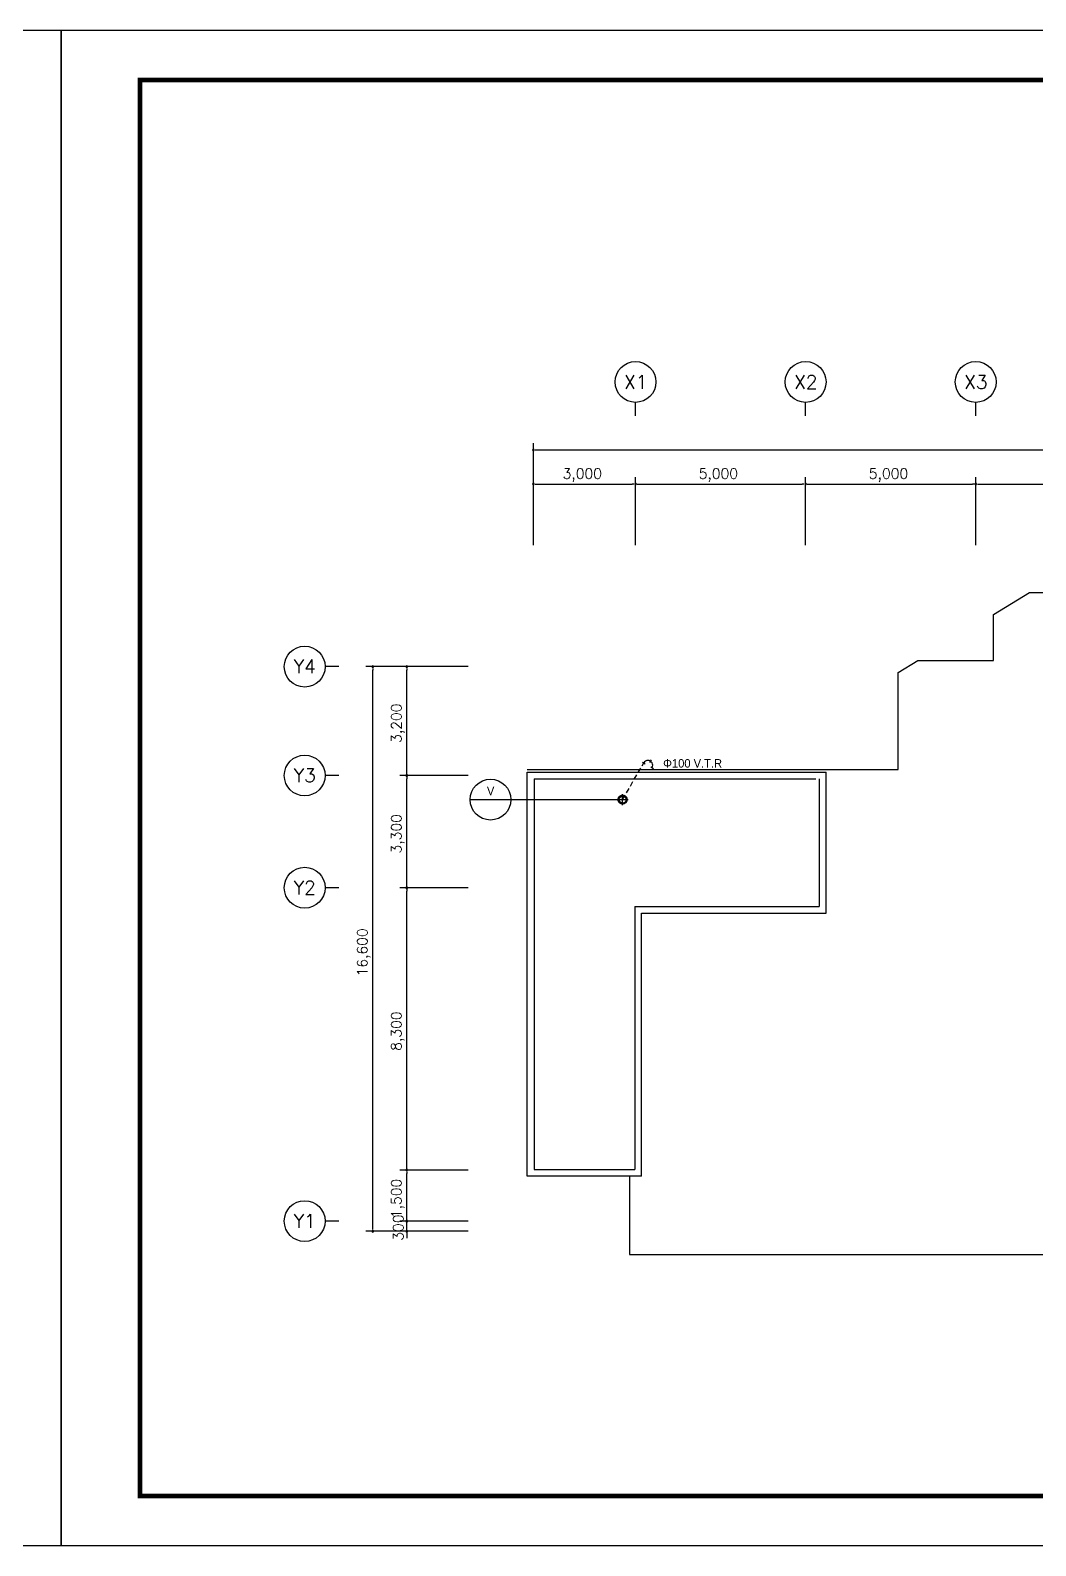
# Model space of a CAD drawing. Header units: millimetres. Extents: x 83956 to 461956, y 36707 to 125807.
# Drawn here: x 335048 to 364599, y 36707 to 81257 of the extents above; entities that cross this region are included whole.
import ezdxf
from ezdxf.enums import TextEntityAlignment as Align

# ---------------------------------------------------------------- set-up
doc = ezdxf.new("R2010")
doc.units = ezdxf.units.MM
doc.header["$LTSCALE"] = 100
doc.header["$MEASUREMENT"] = 0
doc.linetypes.add('CEN', pattern=[62, 60, -1, 0, -1])
doc.linetypes.add('HID', pattern=[2.3, 1.5, -0.8])
doc.layers.get('0').update_dxf_attribs({"linetype": 'CONTINUOUS'})
doc.layers.get('Defpoints').update_dxf_attribs({"linetype": 'CONTINUOUS'})
for name, color, linetype in [('05-TEXT', 2, 'CONTINUOUS'), ('ARCH', 9, 'CONTINUOUS'), ('CEN', 1, 'CEN'), ('FORM', 8, 'CONTINUOUS'), ('L', 9, 'CONTINUOUS'), ('PIPE', 3, 'CONTINUOUS'), ('SIMBOL', 7, 'CONTINUOUS'), ('V', 3, 'HID')]:
    doc.layers.add(name, color=color, linetype=linetype)
doc.styles.add('GHS', font='romans.shx', dxfattribs={"bigfont": 'ghs.shx'})
doc.styles.add('gr', font='Gulim.ttf')

# ---------------------------------------------------------------- blocks, each defined once
blk = doc.blocks.new('PMC-FORMV')
at = {"layer": 'Defpoints'}
blk.add_lwpolyline([(0, 0), (0, 29700), (42000, 29700), (42000, 0)], close=True, dxfattribs=at)
at = {"layer": 'FORM', "const_width": 90.2}
blk.add_lwpolyline([(1544, 975), (1544, 28725), (40744, 28725), (40744, 975)], close=True, dxfattribs=at)
blk = doc.blocks.new('S19')
at = {"layer": 'CEN'}
for p, q in [((80, 0), (-80, 0)), ((0, -80), (0, 80))]:
    blk.add_line(p, q, dxfattribs=at)
blk.add_circle((0, 0), 65, dxfattribs=at)
at = {"layer": 'PIPE'}
blk.add_circle((0, 0), 50, dxfattribs=at)

msp = doc.modelspace()

# ---------------------------------------------------------------- linework, layer by layer
msp.add_lwpolyline([(338272, 79795), (390316, 79795), (390316, 38170), (338272, 38170)], close=True)
at = {"layer": 'ARCH'}
for p, q in [((352837, 69919), (352837, 70319)), ((357837, 69919), (357837, 70319)), ((362837, 69919), (362837, 70319)), ((344113, 62550), (343713, 62550)), ((344113, 59350), (343713, 59350)), ((349656, 59451), (353017, 59451)), ((353017, 59451), (358437, 59451)), ((358437, 55301), (358437, 59451)), ((344113, 56050), (343713, 56050)), ((353017, 55301), (358437, 55301)), ((344113, 46250), (343713, 46250))]:
    msp.add_line(p, q, dxfattribs=at)
at = {"layer": 'ARCH', "ltscale": 2}
for p, q in [((349836, 66119), (349836, 69119)), ((349936, 68919), (383137, 68919)), ((349836, 66119), (349836, 68119)), ((349936, 67919), (352737, 67919)), ((352837, 66119), (352837, 68119)), ((352837, 66119), (352837, 68119)), ((352937, 67919), (357737, 67919)), ((357837, 66119), (357837, 68119)), ((357837, 66119), (357837, 68119)), ((357937, 67919), (362737, 67919)), ((362837, 66119), (362837, 68119)), ((362837, 66119), (362837, 68119)), ((362937, 67919), (367837, 67919)), ((347913, 62550), (344913, 62550)), ((345113, 46050), (345113, 62450)), ((347913, 62550), (345913, 62550)), ((346113, 59450), (346113, 62450)), ((347913, 59350), (345913, 59350)), ((347913, 59350), (345913, 59350)), ((346113, 56150), (346113, 59250)), ((349856, 59251), (349856, 47770)), ((349856, 59251), (358132, 59251)), ((358237, 59251), (358237, 55501)), ((347913, 56050), (345913, 56050)), ((347913, 56050), (345913, 56050)), ((346113, 47850), (346113, 55950)), ((352817, 55501), (352817, 47770)), ((352817, 55501), (358237, 55501)), ((347913, 47750), (345913, 47750)), ((347913, 47750), (345913, 47750)), ((349856, 47770), (352817, 47770)), ((346113, 46350), (346113, 47650)), ((346113, 46350), (346113, 46450)), ((347913, 45950), (344913, 45950)), ((347913, 46250), (345913, 46250)), ((347913, 46250), (345913, 46250)), ((347913, 45950), (345913, 45950)), ((346113, 45950), (346113, 46250)), ((346113, 45850), (346113, 45750))]:
    msp.add_line(p, q, dxfattribs=at)
at = {"layer": 'ARCH', "linetype": 'ByBlock', "lineweight": -2}
for p, q in [((349886, 68919), (349936, 68919)), ((349886, 67919), (349936, 67919)), ((352787, 67919), (352737, 67919)), ((352887, 67919), (352937, 67919)), ((357787, 67919), (357737, 67919)), ((357887, 67919), (357937, 67919)), ((362787, 67919), (362737, 67919)), ((362887, 67919), (362937, 67919)), ((345113, 62500), (345113, 62450)), ((346113, 62500), (346113, 62450)), ((346113, 59400), (346113, 59450)), ((346113, 59300), (346113, 59250)), ((346113, 56100), (346113, 56150)), ((346113, 56000), (346113, 55950)), ((346113, 47800), (346113, 47850)), ((346113, 47700), (346113, 47650)), ((346113, 46300), (346113, 46350)), ((346113, 46300), (346113, 46350)), ((345113, 46000), (345113, 46050)), ((346113, 45900), (346113, 45850))]:
    msp.add_line(p, q, dxfattribs=at)
at = {"layer": 'ARCH', "linetype": 'ByBlock', "ltscale": 2}
for p, q in [((363357, 64084), (364416, 64730)), ((364416, 64730), (383417, 64730)), ((363357, 62730), (363357, 64084)), ((360557, 62377), (361135, 62730)), ((360557, 59530), (360557, 62377)), ((361135, 62730), (363357, 62730)), ((349656, 59530), (360557, 59530)), ((349656, 47570), (349656, 59451)), ((353017, 47570), (353017, 55301)), ((353017, 47570), (349656, 47570)), ((352657, 47570), (352657, 45270)), ((352657, 45270), (383417, 45270))]:
    msp.add_line(p, q, dxfattribs=at)
at = {"layer": 'ARCH'}
for centre in [(352837, 70919), (357837, 70919), (362837, 70919), (343113, 62550), (343113, 59350), (343113, 56050), (343113, 46250)]:
    msp.add_circle(centre, 600, dxfattribs=at)
at = {"layer": 'ARCH', "linetype": 'ByBlock'}
for centre, start, end in [((349836, 68919), 0, 180), ((349836, 68919), 180, 0), ((349836, 67919), 0, 180), ((349836, 67919), 180, 0), ((352837, 67919), 0, 180), ((352837, 67919), 0, 180), ((352837, 67919), 180, 0), ((352837, 67919), 180, 0), ((357837, 67919), 0, 180), ((357837, 67919), 0, 180), ((357837, 67919), 180, 0), ((357837, 67919), 180, 0), ((362837, 67919), 0, 180), ((362837, 67919), 0, 180), ((362837, 67919), 180, 0), ((362837, 67919), 180, 0), ((345113, 62550), 90, 270), ((345113, 62550), 270, 90), ((346113, 62550), 90, 270), ((346113, 62550), 270, 90), ((346113, 59350), 90, 270), ((346113, 59350), 90, 270), ((346113, 59350), 270, 90), ((346113, 59350), 270, 90), ((346113, 56050), 90, 270), ((346113, 56050), 90, 270), ((346113, 56050), 270, 90), ((346113, 56050), 270, 90), ((346113, 47750), 90, 270), ((346113, 47750), 90, 270), ((346113, 47750), 270, 90), ((346113, 47750), 270, 90), ((345113, 45950), 90, 270), ((345113, 45950), 270, 90), ((346113, 46250), 90, 270), ((346113, 46250), 90, 270), ((346113, 45950), 90, 270), ((346113, 46250), 270, 90), ((346113, 46250), 270, 90), ((346113, 45950), 270, 90)]:
    msp.add_arc(centre, 25, start, end, dxfattribs=at)
at = {"layer": 'L', "color": 1}
msp.add_line((349174, 58641), (352457, 58641), dxfattribs=at)
at = {"layer": 'PIPE'}
for p, q in [((353039, 59745), (353124, 59696)), ((353297, 59815), (353248, 59729)), ((353283, 59604), (353368, 59555))]:
    msp.add_line(p, q, dxfattribs=at)
msp.add_arc((353202, 59650), 141, 330, 150, dxfattribs=at)
at = {"layer": 'SIMBOL', "color": 1}
msp.add_line((347974, 58641), (349174, 58641), dxfattribs=at)
at = {"layer": 'SIMBOL', "color": 2}
msp.add_circle((348574, 58641), 600, dxfattribs=at)
at = {"layer": 'V'}
msp.add_line((352457, 58641), (353080, 59721), dxfattribs=at)

# ---------------------------------------------------------------- block references
at = {"layer": 'FORM', "xscale": 1.5, "yscale": 1.5, "zscale": 1.5}
for p in [(272956, 36707), (335956, 36707)]:
    msp.add_blockref('PMC-FORMV', p, dxfattribs=at)
at = {"layer": 'PIPE', "xscale": 2, "yscale": 2, "zscale": 2, "rotation": 270}
msp.add_blockref('S19', (352457, 58641), dxfattribs=at)

# ---------------------------------------------------------------- texts
at = {"layer": '05-TEXT', "color": 2, "style": 'gr'}
msp.add_text('Φ100 V.T.R', height=250, dxfattribs=at).set_placement((355381, 59582), align=Align.RIGHT)
at = {"layer": 'ARCH', "style": 'GHS'}
for s, p in [('X1', (352841, 70919)), ('X2', (357841, 70919)), ('X3', (362841, 70919)), ('Y4', (343113, 62555)), ('Y3', (343113, 59355)), ('Y2', (343113, 56055)), ('Y1', (343113, 46255))]:
    msp.add_text(s, height=400, dxfattribs=at).set_placement(p, align=Align.MIDDLE)
for s, p in [('3,000', (350694, 68076)), ('5,000', (354694, 68076)), ('5,000', (359694, 68076))]:
    msp.add_text(s, height=300, dxfattribs=at).set_placement(p)
for s, p in [('3,200', (345956, 60307)), ('3,300', (345956, 57057)), ('16,600', (344956, 53443)), ('8,300', (345956, 51257)), ('1,500', (345956, 46336)), ('300', (346013, 45672))]:
    msp.add_text(s, height=300, rotation=90, dxfattribs=at).set_placement(p)
at = {"layer": 'SIMBOL', "color": 2, "style": 'gr'}
msp.add_text('V', height=250, dxfattribs=at).set_placement((348469, 58771))

doc.saveas('drawing.dxf')
